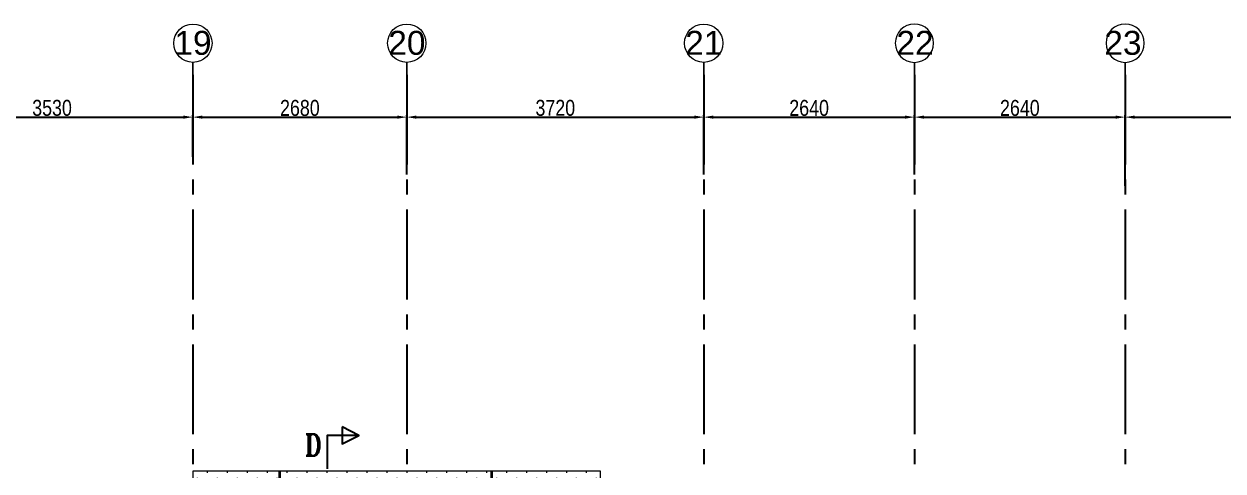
# Model space of a CAD drawing. Header units: millimetres. Extents: x 1255966 to 1543449, y 318653 to 465396.
# Drawn here: x 1285436 to 1300457, y 364808 to 370403 of the extents above; entities that cross this region are included whole.
import ezdxf
from ezdxf.enums import TextEntityAlignment as Align

# ---------------------------------------------------------------- set-up
doc = ezdxf.new("R2010")
doc.units = ezdxf.units.MM
doc.header["$LTSCALE"] = 500
doc.header["$MEASUREMENT"] = 0
doc.header["$PDMODE"] = 34
doc.linetypes.add('DASHED2', pattern=[0.375, 0.25, -0.125])
doc.linetypes.add('Site$0$CENTER2', pattern=[1.125, 0.75, -0.125, 0.125, -0.125])
doc.layers.get('Defpoints').update_dxf_attribs({"lineweight": 0})
for name, color, linetype in [('GRID', 7, 'Continuous'), ('GRID DIM', 7, 'Continuous'), ('S-COLUMN-HATCH', 253, 'Continuous'), ('S-FRAMING PLAN', 4, 'Continuous'), ('sec', 31, 'Continuous'), ('TEXT-20', 3, 'Continuous')]:
    doc.layers.add(name, color=color, linetype=linetype)
for name, color, linetype, lineweight in [('GRID NO.', 7, 'Continuous', 20), ('HATCH', 1, 'Continuous', 5), ('STC REINF.BOTTOM', 7, 'Continuous', 35)]:
    doc.layers.add(name, color=color, linetype=linetype, lineweight=lineweight)
doc.styles.add('D50', font='arial.ttf', dxfattribs={"width": 0.8})
doc.styles.add('RT', font='romant.shx', dxfattribs={"height": 8})
doc.dimstyles.new('INNER DIM', dxfattribs={"dimtxt": 200, "dimasz": 120, "dimexe": 25, "dimexo": 25, "dimgap": 12, "dimtad": 1, "dimdec": 0, "dimrnd": 5, "dimzin": 0, "dimdsep": 46, "dimtxsty": 'D50', "dimcen": 0.09, "dimdle": 25, "dimclrt": 6, "dimadec": 0, "dimazin": 0, "dimtfac": 1, "dimtdec": 0, "dimtofl": 0, "dimtmove": 1, "dimatfit": 3, "dimfxl": 75, "dimtolj": 1, "dimtzin": 0, "dimarcsym": 0})

# ---------------------------------------------------------------- blocks, each defined once
blk = doc.blocks.new('GRID MARK')
at = {"layer": 'GRID NO.', "const_width": 50}
blk.add_lwpolyline([(0, -541), (0, -891)], dxfattribs=at)
at = {"layer": 'GRID NO.'}
blk.add_circle((0, 0), 541, dxfattribs=at)
at = {"layer": 'GRID NO.', "style": 'D50', "width": 0.8}
blk.add_attdef('Y1', text='', height=500, dxfattribs=at).set_placement((-33, -267), align=Align.CENTER)
blk = doc.blocks.new('*D380')
at = {"layer": 'Defpoints', "color": 0, "linetype": 'Continuous', "transparency": 16777216}
for p in [(1287552, 369237), (1284022, 368999), (1287552, 368715)]:
    blk.add_point(p, dxfattribs=at)
at = {"layer": 'GRID DIM', "color": 0, "linetype": 'Continuous', "lineweight": -2, "transparency": 16777216}
for p, q in [((1284022, 369024), (1284022, 369262)), ((1287552, 368740), (1287552, 369262))]:
    blk.add_line(p, q, dxfattribs=at)
at = {"layer": 'GRID DIM', "linetype": 'Continuous', "lineweight": -2, "transparency": 16777216}
blk.add_line((1284142, 369237), (1287432, 369237), dxfattribs=at)
at = {"layer": 'GRID DIM', "linetype": 'Continuous', "transparency": 16777216}
for points in [[(1284142, 369257), (1284142, 369217), (1284022, 369237)], [(1287432, 369257), (1287432, 369217), (1287552, 369237)]]:
    blk.add_solid(points, dxfattribs=at)
at = {"layer": 'GRID DIM', "linetype": 'Continuous', "transparency": 16777216, "insert": (1285787, 369352), "char_height": 200, "attachment_point": 5, "style": 'D50'}
blk.add_mtext('\\A1;3530', dxfattribs=at)
blk = doc.blocks.new('*D381')
at = {"layer": 'Defpoints', "color": 0, "linetype": 'Continuous', "transparency": 16777216}
for p in [(1290232, 369237), (1287552, 368715), (1290232, 368496)]:
    blk.add_point(p, dxfattribs=at)
at = {"layer": 'GRID DIM', "color": 0, "linetype": 'Continuous', "lineweight": -2, "transparency": 16777216}
for p, q in [((1287552, 368740), (1287552, 369262)), ((1290232, 368521), (1290232, 369262))]:
    blk.add_line(p, q, dxfattribs=at)
at = {"layer": 'GRID DIM', "linetype": 'Continuous', "lineweight": -2, "transparency": 16777216}
blk.add_line((1287672, 369237), (1290112, 369237), dxfattribs=at)
at = {"layer": 'GRID DIM', "linetype": 'Continuous', "transparency": 16777216}
for points in [[(1287672, 369257), (1287672, 369217), (1287552, 369237)], [(1290112, 369257), (1290112, 369217), (1290232, 369237)]]:
    blk.add_solid(points, dxfattribs=at)
at = {"layer": 'GRID DIM', "linetype": 'Continuous', "transparency": 16777216, "insert": (1288892, 369351), "char_height": 200, "attachment_point": 5, "style": 'D50'}
blk.add_mtext('\\A1;2680', dxfattribs=at)
blk = doc.blocks.new('*D382')
at = {"layer": 'Defpoints', "color": 0, "linetype": 'Continuous', "transparency": 16777216}
for p in [(1293952, 369237), (1290232, 368496), (1293952, 368496)]:
    blk.add_point(p, dxfattribs=at)
at = {"layer": 'GRID DIM', "color": 0, "linetype": 'Continuous', "lineweight": -2, "transparency": 16777216}
for p, q in [((1290232, 368521), (1290232, 369262)), ((1293952, 368521), (1293952, 369262))]:
    blk.add_line(p, q, dxfattribs=at)
at = {"layer": 'GRID DIM', "linetype": 'Continuous', "lineweight": -2, "transparency": 16777216}
blk.add_line((1290352, 369237), (1293832, 369237), dxfattribs=at)
at = {"layer": 'GRID DIM', "linetype": 'Continuous', "transparency": 16777216}
for points in [[(1290352, 369257), (1290352, 369217), (1290232, 369237)], [(1293832, 369257), (1293832, 369217), (1293952, 369237)]]:
    blk.add_solid(points, dxfattribs=at)
at = {"layer": 'GRID DIM', "linetype": 'Continuous', "transparency": 16777216, "insert": (1292092, 369352), "char_height": 200, "attachment_point": 5, "style": 'D50'}
blk.add_mtext('\\A1;3720', dxfattribs=at)
blk = doc.blocks.new('*D383')
at = {"layer": 'Defpoints', "color": 0, "linetype": 'Continuous', "transparency": 16777216}
for p in [(1296592, 369237), (1293952, 368496), (1296592, 368496)]:
    blk.add_point(p, dxfattribs=at)
at = {"layer": 'GRID DIM', "color": 0, "linetype": 'Continuous', "lineweight": -2, "transparency": 16777216}
for p, q in [((1293952, 368521), (1293952, 369262)), ((1296592, 368521), (1296592, 369262))]:
    blk.add_line(p, q, dxfattribs=at)
at = {"layer": 'GRID DIM', "linetype": 'Continuous', "lineweight": -2, "transparency": 16777216}
blk.add_line((1294072, 369237), (1296472, 369237), dxfattribs=at)
at = {"layer": 'GRID DIM', "linetype": 'Continuous', "transparency": 16777216}
for points in [[(1294072, 369257), (1294072, 369217), (1293952, 369237)], [(1296472, 369257), (1296472, 369217), (1296592, 369237)]]:
    blk.add_solid(points, dxfattribs=at)
at = {"layer": 'GRID DIM', "linetype": 'Continuous', "transparency": 16777216, "insert": (1295272, 369351), "char_height": 200, "attachment_point": 5, "style": 'D50'}
blk.add_mtext('\\A1;2640', dxfattribs=at)
blk = doc.blocks.new('*D384')
at = {"layer": 'Defpoints', "color": 0, "linetype": 'Continuous', "transparency": 16777216}
for p in [(1299232, 369237), (1296592, 368496), (1299232, 368354)]:
    blk.add_point(p, dxfattribs=at)
at = {"layer": 'GRID DIM', "color": 0, "linetype": 'Continuous', "lineweight": -2, "transparency": 16777216}
for p, q in [((1296592, 368521), (1296592, 369262)), ((1299232, 368379), (1299232, 369262))]:
    blk.add_line(p, q, dxfattribs=at)
at = {"layer": 'GRID DIM', "linetype": 'Continuous', "lineweight": -2, "transparency": 16777216}
blk.add_line((1296712, 369237), (1299112, 369237), dxfattribs=at)
at = {"layer": 'GRID DIM', "linetype": 'Continuous', "transparency": 16777216}
for points in [[(1296712, 369257), (1296712, 369217), (1296592, 369237)], [(1299112, 369257), (1299112, 369217), (1299232, 369237)]]:
    blk.add_solid(points, dxfattribs=at)
at = {"layer": 'GRID DIM', "linetype": 'Continuous', "transparency": 16777216, "insert": (1297912, 369351), "char_height": 200, "attachment_point": 5, "style": 'D50'}
blk.add_mtext('\\A1;2640', dxfattribs=at)
blk = doc.blocks.new('*D385')
at = {"layer": 'Defpoints', "color": 0, "linetype": 'Continuous', "transparency": 16777216}
for p in [(1302952, 369237), (1299232, 368354), (1302952, 368354)]:
    blk.add_point(p, dxfattribs=at)
at = {"layer": 'GRID DIM', "color": 0, "linetype": 'Continuous', "lineweight": -2, "transparency": 16777216}
for p, q in [((1299232, 368379), (1299232, 369262)), ((1302952, 368379), (1302952, 369262))]:
    blk.add_line(p, q, dxfattribs=at)
at = {"layer": 'GRID DIM', "linetype": 'Continuous', "lineweight": -2, "transparency": 16777216}
blk.add_line((1299352, 369237), (1302832, 369237), dxfattribs=at)
at = {"layer": 'GRID DIM', "linetype": 'Continuous', "transparency": 16777216}
for points in [[(1299352, 369257), (1299352, 369217), (1299232, 369237)], [(1302832, 369257), (1302832, 369217), (1302952, 369237)]]:
    blk.add_solid(points, dxfattribs=at)
at = {"layer": 'GRID DIM', "linetype": 'Continuous', "transparency": 16777216, "insert": (1301092, 369352), "char_height": 200, "attachment_point": 5, "style": 'D50'}
blk.add_mtext('\\A1;3720', dxfattribs=at)
blk = doc.blocks.new('A$Ca8bcdc7a')
at = {"layer": 'HATCH', "ltscale": 10}
h = blk.add_hatch(dxfattribs=at)
h.set_pattern_fill('CROSS', color=1, scale=500, angle=90)
h.set_pattern_definition([(90, (-1381890.62, -304839.69), (-125, 125), [62.5, -187.5]), (180, (-1381859.37, -304808.44), (-125, -125), [62.5, -187.5])])
h.paths.add_polyline_path([(18045, 7280), (12940, 7280), (12940, 5660), (13140, 5660), (13140, 5280), (18045, 5280)])
at = {"layer": 'S-FRAMING PLAN', "color": 3, "linetype": 'ByBlock', "lineweight": 20, "ltscale": 10}
blk.add_lwpolyline([(18045, 5280), (18045, 7280), (12940, 7280), (12940, 5660)], dxfattribs=at)

msp = doc.modelspace()

# ---------------------------------------------------------------- linework, layer by layer
at = {"layer": 'GRID', "color": 16, "linetype": 'Site$0$CENTER2', "ltscale": 3}
for points in [[(1287551.6, 369767.3), (1287551.6, 364807.9)], [(1290231.6, 369767.3), (1290231.6, 364807.9)], [(1293951.6, 369767.3), (1293951.6, 363237.9)], [(1296591.6, 369767.3), (1296591.6, 363237.9)], [(1299231.6, 369767.3), (1299231.6, 363237.9)]]:
    msp.add_lwpolyline(points, dxfattribs=at)
at = {"layer": 'sec', "color": 4}
for points in [[(1289423.4, 365361.1), (1289423.4, 365146.8), (1289632.1, 365253.9), (1289423.4, 365361.1)], [(1289632.1, 365253.9), (1289233.2, 365253.9), (1289233.2, 364833.9)]]:
    msp.add_lwpolyline(points, dxfattribs=at)
at = {"layer": 'STC REINF.BOTTOM', "color": 4, "linetype": 'DASHED2'}
msp.add_line((1288636, 364807.9), (1288636, 362646.2), dxfattribs=at)
at = {"layer": 'STC REINF.BOTTOM', "color": 4, "linetype": 'Continuous'}
msp.add_line((1291294.8, 364807.9), (1291294.8, 360107.9), dxfattribs=at)

# ---------------------------------------------------------------- block references
at = {"layer": 'GRID NO.'}
ref = msp.add_blockref('GRID MARK', (1287551.6, 370162.6), dxfattribs=dict(at, xscale=0.4435200000032785, yscale=0.4435200000032785, zscale=0.4435200000032785))
ref.add_attrib('Y1', '19', dxfattribs={"height": 300, "style": 'D50'}).set_placement((1287552.6, 370017), align=Align.CENTER)
ref = msp.add_blockref('GRID MARK', (1290231.6, 370162.6), dxfattribs=dict(at, xscale=0.4435200000032785, yscale=0.4435200000032785, zscale=0.4435200000032785))
ref.add_attrib('Y1', '20', dxfattribs={"height": 300, "style": 'D50'}).set_placement((1290232.6, 370017), align=Align.CENTER)
ref = msp.add_blockref('GRID MARK', (1293951.6, 370162.6), dxfattribs=dict(at, xscale=0.4435200000032785, yscale=0.4435200000032785, zscale=0.4435200000032785))
ref.add_attrib('Y1', '21', dxfattribs={"height": 300, "style": 'D50'}).set_placement((1293952.6, 370017), align=Align.CENTER)
ref = msp.add_blockref('GRID MARK', (1296591.6, 370162.6), dxfattribs=dict(at, xscale=-0.4435200000032785, yscale=0.4435200000032785, zscale=0.4435200000032785))
ref.add_attrib('Y1', '22', dxfattribs={"height": 300, "style": 'D50'}).set_placement((1296598.3, 370017), align=Align.CENTER)
ref = msp.add_blockref('GRID MARK', (1299231.6, 370162.6), dxfattribs=dict(at, xscale=-0.4435200000032785, yscale=0.4435200000032785, zscale=0.4435200000032785))
ref.add_attrib('Y1', '23', dxfattribs={"height": 300, "style": 'D50'}).set_placement((1299203.3, 370017), align=Align.CENTER)
at = {"layer": 'S-COLUMN-HATCH', "color": 4, "ltscale": 10}
msp.add_blockref('A$Ca8bcdc7a', (1274611.6, 357527.7), dxfattribs=at)

# ---------------------------------------------------------------- texts
at = {"layer": 'TEXT-20', "color": 4, "lineweight": 20, "ltscale": 0.2, "style": 'RT', "width": 0.85}
msp.add_text('D', height=272.2, dxfattribs=at).set_placement((1288951.3, 364997.9))

# ---------------------------------------------------------------- dimensions: what is measured, and where the dimension line sits
at = {"layer": 'GRID DIM', "color": 0, "linetype": 'Continuous'}
for base, p1, p2, picture, middle in [((1287551.6, 369237.4), (1284021.6, 368999.4), (1287551.6, 368715.4), '*D380', (1285786.6, 369351.6)), ((1290231.6, 369237.4), (1287551.6, 368715.4), (1290231.6, 368495.6), '*D381', (1288891.6, 369351.5)), ((1293951.6, 369237.4), (1290231.6, 368495.6), (1293951.6, 368495.6), '*D382', (1292091.6, 369351.6)), ((1296591.6, 369237.4), (1293951.6, 368495.6), (1296591.6, 368495.6), '*D383', (1295271.6, 369351.5)), ((1299231.6, 369237.4), (1296591.6, 368495.6), (1299231.6, 368353.8), '*D384', (1297911.6, 369351.5)), ((1302951.6, 369237.4), (1299231.6, 368353.8), (1302951.6, 368353.8), '*D385', (1301091.6, 369351.6))]:
    dim = msp.add_linear_dim(base=base, p1=p1, p2=p2, dimstyle='INNER DIM', override={"dimclrd": 256, "dimclrt": 256}, dxfattribs=at)
    dim.commit()
    dim.dimension.update_dxf_attribs({"geometry": picture, "text_midpoint": middle})

doc.saveas('drawing.dxf')
